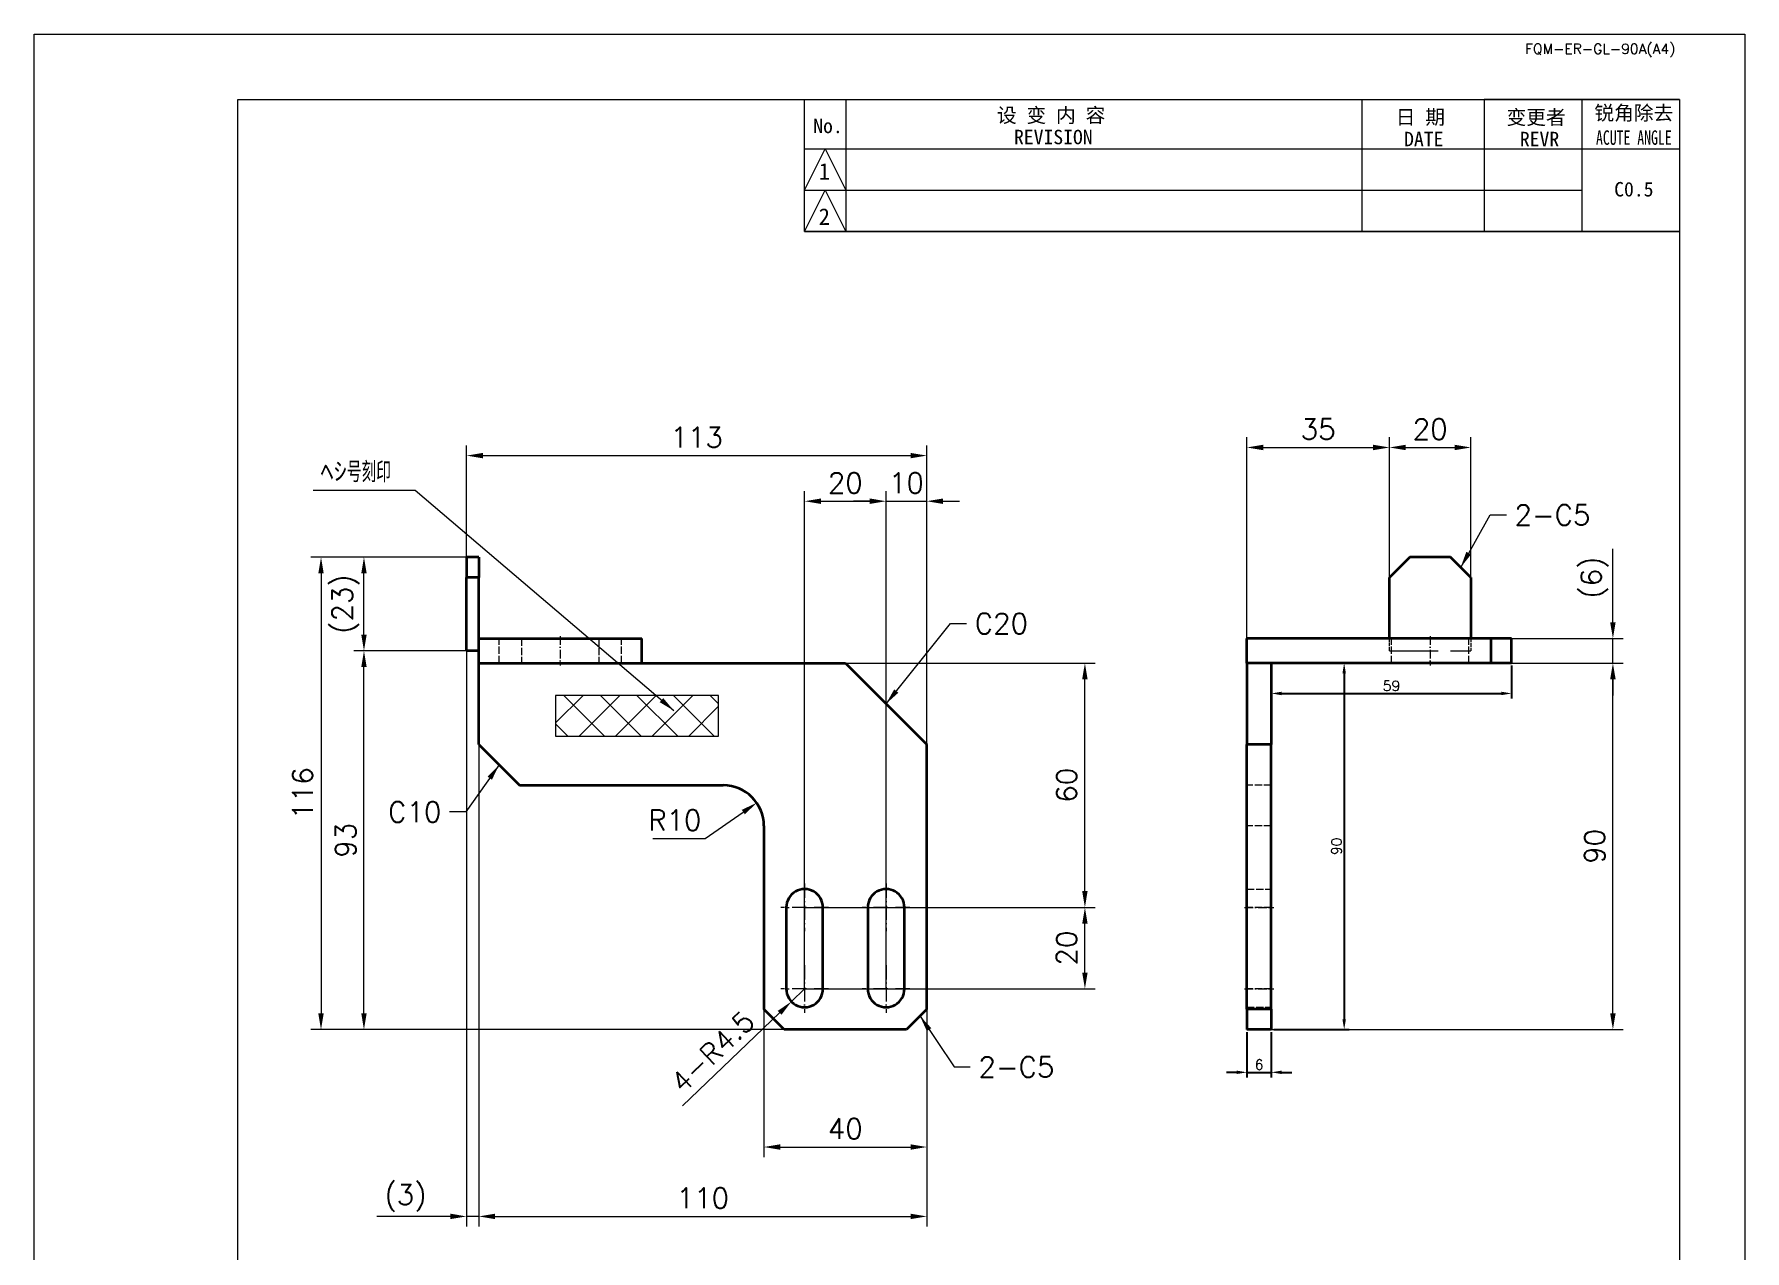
# Model space of a CAD drawing. Header units: millimetres. Extents: x -162325 to -83245, y 277409 to 326486.
# Drawn here: x -156979.5 to -156559.5, y 301595.1 to 301893.8 of the extents above; entities that cross this region are included whole.
import ezdxf
from ezdxf.enums import TextEntityAlignment as Align

# ---------------------------------------------------------------- set-up
doc = ezdxf.new("R2010")
doc.units = ezdxf.units.MM
for name, pattern in [('CENTER2', [28.575, 19.05, -3.175, 3.175, -3.175]), ('DASHDOT', [18.5, 12, -3, 0.5, -3]), ('DASHED', [15, 12, -3]), ('DASHED2', [9.525, 6.35, -3.175])]:
    doc.linetypes.add(name, pattern=pattern)
for name, color, linetype, lineweight in [('\\M+1907D\\M+19867', 130, 'Continuous', 13), ('A4', 3, 'Continuous', 20), ('中心线', 2, 'CENTER2', 13), ('图框', 7, 'Continuous', 20), ('尺寸线', 3, 'Continuous', 13), ('虚线', 2, 'DASHED2', 25)]:
    doc.layers.add(name, color=color, linetype=linetype, lineweight=lineweight)
doc.styles.add('CH-1', font='')
doc.styles.add('MX_NOTE_STANDARD', font='txt.shx', dxfattribs={"bigfont": 'extfont.shx'})
doc.styles.get("Standard").update_dxf_attribs({"font": 'txt', "bigfont": 'gbcbig.shx'})
doc.styles.get('CH-1').set_extended_font_data('SimSun')
doc.dimstyles.new('ISO-25', dxfattribs={"dimtxt": 2.5, "dimasz": 2.5, "dimexe": 1.25, "dimexo": 0.625, "dimtad": 1, "dimtxsty": 'Standard', "dimcen": 2.5, "dimadec": 0, "dimazin": 0, "dimtfac": 1, "dimtmove": 0, "dimatfit": 3, "dimfxl": 0, "dimarcsym": 0})
doc.dimstyles.new('副本02', dxfattribs={"dimscale": 2, "dimtxt": 2.5, "dimasz": 2, "dimexe": 1.25, "dimexo": 0, "dimgap": 1, "dimtad": 1, "dimdsep": 46, "dimtxsty": 'Standard', "dimcen": 0.5, "dimclrd": 3, "dimclre": 3, "dimclrt": 1, "dimadec": 1, "dimazin": 2, "dimtfac": 1, "dimtmove": 0, "dimatfit": 3, "dimfxl": 0, "dimtolj": 1, "dimlwd": -1, "dimlwe": -1, "dimarcsym": 0})
doc.dimstyles.new('副本02$4', dxfattribs={"dimscale": 2, "dimtxt": 2.5, "dimasz": 2, "dimexe": 1.25, "dimexo": 0, "dimgap": 1, "dimtad": 1, "dimtih": 1, "dimtoh": 1, "dimdsep": 46, "dimtxsty": 'Standard', "dimcen": 0.5, "dimclrd": 3, "dimclre": 3, "dimclrt": 1, "dimadec": 1, "dimazin": 2, "dimtfac": 1, "dimtmove": 0, "dimatfit": 3, "dimfxl": 0, "dimtolj": 1, "dimlwd": -1, "dimlwe": -1, "dimarcsym": 0})

# ---------------------------------------------------------------- blocks, each defined once
blk = doc.blocks.new('1比1 竖框')
at = {"layer": '图框'}
for p, q in [((0, 0), (0, 297)), ((0, 297), (210, 297)), ((178, 297), (202, 297)), ((210, 297), (210, 0)), ((25, 289), (202, 289)), ((25, 10), (25, 289)), ((25, 272.79), (25, 289)), ((94.55, 272.79), (94.55, 289)), ((99.62, 289), (99.62, 272.79)), ((163, 289), (163, 272.79)), ((163, 289), (163, 272.79)), ((163, 289), (163, 272.79)), ((163, 289), (163, 272.79)), ((163, 289), (163, 272.79)), ((178, 289), (178, 272.79)), ((178, 289), (178, 272.79)), ((178, 289), (178, 272.79)), ((178, 289), (178, 272.79)), ((178, 289), (178, 272.79)), ((178, 289), (202, 289)), ((178, 289), (202, 289)), ((178, 289), (202, 289)), ((178, 289), (202, 289)), ((202, 289), (178, 289)), ((190, 289), (190, 272.79)), ((190, 289), (190, 272.79)), ((190, 289), (190, 272.79)), ((190, 289), (190, 272.79)), ((190, 289), (190, 272.79)), ((202, 289), (202, 10)), ((94.55, 277.86), (97.09, 282.93)), ((94.55, 282.93), (190, 282.93)), ((94.55, 282.93), (190, 282.93)), ((94.55, 282.93), (190, 282.93)), ((94.55, 282.93), (190, 282.93)), ((97.09, 282.93), (99.62, 277.86)), ((190, 282.93), (202, 282.93)), ((190, 282.93), (202, 282.93)), ((190, 282.93), (202, 282.93)), ((190, 282.93), (202, 282.93)), ((94.55, 272.79), (97.09, 277.86)), ((94.55, 277.86), (190, 277.86)), ((94.55, 277.86), (190, 277.86)), ((94.55, 277.86), (190, 277.86)), ((94.55, 277.86), (190, 277.86)), ((97.09, 277.86), (99.62, 272.79)), ((94.55, 272.79), (202, 272.79)), ((202, 272.79), (94.55, 272.79)), ((94.55, 272.79), (202, 272.79)), ((94.55, 272.79), (202, 272.79))]:
    blk.add_line(p, q, dxfattribs=at)
at = {"layer": '图框', "style": 'CH-1'}
for s, height, p in [('设 变 内 容', 1.775, (124.84, 287.09)), ('日 期', 1.775, (170.17, 286.84)), ('变更者', 1.775, (184.38, 286.84)), ('锐角除去', 1.775, (196.38, 287.37)), ('No.', 1.775, (97.45, 285.73)), ('REVISION', 1.775, (125.11, 284.38)), ('DATE', 1.775, (170.59, 284.13)), ('REVR', 1.775, (184.8, 284.13)), ('1', 2.03, (97, 280.16)), ('C0.5', 1.775, (196.38, 277.97)), ('2', 2.03, (97, 274.61))]:
    blk.add_text(s, height=height, dxfattribs=at).set_placement(p, align=Align.MIDDLE)
at = {"layer": '图框', "style": 'CH-1', "width": 0.7}
blk.add_text('ACUTE ANGLE', height=1.7746, dxfattribs=at).set_placement((196.38, 284.31), align=Align.MIDDLE)
at = {"layer": '图框', "insert": (192.25, 295), "char_height": 1.25, "width": 39, "attachment_point": 5}
blk.add_mtext('{\\Ftxt,@extfont2|c134;FQM-ER-GL-90A(A4)}', dxfattribs=at)
blk = doc.blocks.new('*D342')
at = {"layer": 'Defpoints', "color": 0, "transparency": 16777216}
for p in [(-156873.34, 301765.41), (-156909.08, 301649.41), (-156792.56, 301649.41)]:
    blk.add_point(p, dxfattribs=at)
at = {"layer": '尺寸线', "color": 3, "transparency": 16777216}
for p, q in [((-156873.34, 301765.41), (-156911.58, 301765.41)), ((-156909.08, 301761.41), (-156909.08, 301653.41)), ((-156792.56, 301649.41), (-156911.58, 301649.41))]:
    blk.add_line(p, q, dxfattribs=at)
for points in [[(-156909.75, 301761.41), (-156908.42, 301761.41), (-156909.08, 301765.41)], [(-156909.75, 301653.41), (-156908.42, 301653.41), (-156909.08, 301649.41)]]:
    blk.add_solid(points, dxfattribs=at)
at = {"layer": '尺寸线', "color": 1, "transparency": 16777216, "insert": (-156913.58, 301707.41), "char_height": 5, "attachment_point": 5, "rotation": 90}
blk.add_mtext('\\A1;116', dxfattribs=at)
blk = doc.blocks.new('*D343')
at = {"layer": 'Defpoints', "color": 0, "transparency": 16777216}
for p in [(-156760.34, 301790.34), (-156873.34, 301765.41), (-156760.34, 301719.41)]:
    blk.add_point(p, dxfattribs=at)
at = {"layer": '尺寸线', "color": 3, "transparency": 16777216}
for p, q in [((-156873.34, 301765.41), (-156873.34, 301792.84)), ((-156760.34, 301719.41), (-156760.34, 301792.84)), ((-156869.34, 301790.34), (-156764.34, 301790.34))]:
    blk.add_line(p, q, dxfattribs=at)
for points in [[(-156869.34, 301791), (-156869.34, 301789.67), (-156873.34, 301790.34)], [(-156764.34, 301791), (-156764.34, 301789.67), (-156760.34, 301790.34)]]:
    blk.add_solid(points, dxfattribs=at)
at = {"layer": '尺寸线', "color": 1, "transparency": 16777216, "insert": (-156816.84, 301794.84), "char_height": 5, "attachment_point": 5}
blk.add_mtext('\\A1;113', dxfattribs=at)
blk = doc.blocks.new('*D344')
at = {"layer": 'Defpoints', "color": 0, "transparency": 16777216}
for p in [(-156870.34, 301732.74), (-156760.34, 301709.23), (-156760.34, 301603.55)]:
    blk.add_point(p, dxfattribs=at)
at = {"layer": '尺寸线', "color": 3, "transparency": 16777216}
for p, q in [((-156870.34, 301732.74), (-156870.34, 301601.05)), ((-156760.34, 301709.23), (-156760.34, 301601.05)), ((-156866.34, 301603.55), (-156764.34, 301603.55))]:
    blk.add_line(p, q, dxfattribs=at)
for points in [[(-156866.34, 301604.22), (-156866.34, 301602.88), (-156870.34, 301603.55)], [(-156764.34, 301604.22), (-156764.34, 301602.88), (-156760.34, 301603.55)]]:
    blk.add_solid(points, dxfattribs=at)
at = {"layer": '尺寸线', "color": 1, "transparency": 16777216, "insert": (-156815.34, 301608.05), "char_height": 5, "attachment_point": 5}
blk.add_mtext('\\A1;110', dxfattribs=at)
blk = doc.blocks.new('*D345')
at = {"layer": 'Defpoints', "color": 0, "transparency": 16777216}
for p in [(-156760.34, 301695.68), (-156800.34, 301693.36), (-156760.34, 301620.58)]:
    blk.add_point(p, dxfattribs=at)
at = {"layer": '尺寸线', "color": 3, "transparency": 16777216}
for p, q in [((-156760.34, 301695.68), (-156760.34, 301618.08)), ((-156800.34, 301693.36), (-156800.34, 301618.08)), ((-156796.34, 301620.58), (-156764.34, 301620.58))]:
    blk.add_line(p, q, dxfattribs=at)
for points in [[(-156796.34, 301621.25), (-156796.34, 301619.92), (-156800.34, 301620.58)], [(-156764.34, 301621.25), (-156764.34, 301619.92), (-156760.34, 301620.58)]]:
    blk.add_solid(points, dxfattribs=at)
at = {"layer": '尺寸线', "color": 1, "transparency": 16777216, "insert": (-156780.34, 301625.08), "char_height": 5, "attachment_point": 5}
blk.add_mtext('\\A1;40', dxfattribs=at)
blk = doc.blocks.new('*D346')
at = {"layer": 'Defpoints', "color": 0, "transparency": 16777216}
for p in [(-156823.34, 301739.41), (-156721.52, 301739.41), (-156790.34, 301679.41)]:
    blk.add_point(p, dxfattribs=at)
at = {"layer": '尺寸线', "color": 3, "transparency": 16777216}
for p, q in [((-156823.34, 301739.41), (-156719.02, 301739.41)), ((-156721.52, 301683.41), (-156721.52, 301735.41)), ((-156790.34, 301679.41), (-156719.02, 301679.41))]:
    blk.add_line(p, q, dxfattribs=at)
for points in [[(-156722.19, 301735.41), (-156720.86, 301735.41), (-156721.52, 301739.41)], [(-156722.19, 301683.41), (-156720.86, 301683.41), (-156721.52, 301679.41)]]:
    blk.add_solid(points, dxfattribs=at)
at = {"layer": '尺寸线', "color": 1, "transparency": 16777216, "insert": (-156726.02, 301709.41), "char_height": 5, "attachment_point": 5, "rotation": 90}
blk.add_mtext('\\A1;60', dxfattribs=at)
blk = doc.blocks.new('*D347')
at = {"layer": 'Defpoints', "color": 0, "transparency": 16777216}
for p in [(-156790.34, 301679.41), (-156721.52, 301679.41), (-156790.34, 301659.41)]:
    blk.add_point(p, dxfattribs=at)
at = {"layer": '尺寸线', "color": 3, "transparency": 16777216}
for p, q in [((-156790.34, 301679.41), (-156719.02, 301679.41)), ((-156721.52, 301663.41), (-156721.52, 301675.41)), ((-156790.34, 301659.41), (-156719.02, 301659.41))]:
    blk.add_line(p, q, dxfattribs=at)
for points in [[(-156722.19, 301675.41), (-156720.86, 301675.41), (-156721.52, 301679.41)], [(-156722.19, 301663.41), (-156720.86, 301663.41), (-156721.52, 301659.41)]]:
    blk.add_solid(points, dxfattribs=at)
at = {"layer": '尺寸线', "color": 1, "transparency": 16777216, "insert": (-156726.02, 301669.41), "char_height": 5, "attachment_point": 5, "rotation": 90}
blk.add_mtext('\\A1;20', dxfattribs=at)
blk = doc.blocks.new('*D348')
at = {"layer": 'Defpoints', "color": 0, "transparency": 16777216}
for p in [(-156770.34, 301779.14), (-156790.34, 301659.41), (-156770.34, 301659.41)]:
    blk.add_point(p, dxfattribs=at)
at = {"layer": '尺寸线', "color": 3, "transparency": 16777216}
for p, q in [((-156790.34, 301659.41), (-156790.34, 301781.64)), ((-156786.34, 301779.14), (-156774.34, 301779.14)), ((-156770.34, 301659.41), (-156770.34, 301781.64))]:
    blk.add_line(p, q, dxfattribs=at)
for points in [[(-156786.34, 301779.81), (-156786.34, 301778.47), (-156790.34, 301779.14)], [(-156774.34, 301779.81), (-156774.34, 301778.47), (-156770.34, 301779.14)]]:
    blk.add_solid(points, dxfattribs=at)
at = {"layer": '尺寸线', "color": 1, "transparency": 16777216, "insert": (-156780.34, 301783.64), "char_height": 5, "attachment_point": 5}
blk.add_mtext('\\A1;20', dxfattribs=at)
blk = doc.blocks.new('*D349')
at = {"layer": 'Defpoints', "color": 0, "transparency": 16777216}
for p in [(-156802.11, 301705.09), (-156810.34, 301699.41)]:
    blk.add_point(p, dxfattribs=at)
at = {"layer": '尺寸线', "color": 3, "transparency": 16777216}
for p, q in [((-156814.8, 301696.33), (-156805.4, 301702.82)), ((-156827.63, 301696.33), (-156814.8, 301696.33))]:
    blk.add_line(p, q, dxfattribs=at)
blk.add_solid([(-156805.78, 301703.36), (-156805.02, 301702.27), (-156802.11, 301705.09)], dxfattribs=at)
at = {"layer": '尺寸线', "color": 1, "transparency": 16777216, "insert": (-156822.21, 301700.83), "char_height": 5, "attachment_point": 5}
blk.add_mtext('\\A1;R10', dxfattribs=at)
blk = doc.blocks.new('*D350')
at = {"layer": 'Defpoints', "color": 0, "transparency": 16777216}
for p in [(-156873.34, 301742.41), (-156870.34, 301742.41), (-156873.34, 301603.55)]:
    blk.add_point(p, dxfattribs=at)
at = {"layer": '尺寸线', "color": 3, "transparency": 16777216}
for p, q in [((-156873.34, 301742.41), (-156873.34, 301601.05)), ((-156870.34, 301742.41), (-156870.34, 301601.05)), ((-156877.34, 301603.55), (-156895.34, 301603.55)), ((-156870.34, 301603.55), (-156873.34, 301603.55)), ((-156866.34, 301603.55), (-156862.34, 301603.55))]:
    blk.add_line(p, q, dxfattribs=at)
for points in [[(-156877.34, 301604.22), (-156877.34, 301602.88), (-156873.34, 301603.55)], [(-156866.34, 301604.22), (-156866.34, 301602.88), (-156870.34, 301603.55)]]:
    blk.add_solid(points, dxfattribs=at)
at = {"layer": '尺寸线', "color": 1, "transparency": 16777216, "insert": (-156888.34, 301608.05), "char_height": 5, "attachment_point": 5, "style": 'MX_NOTE_STANDARD'}
blk.add_mtext('\\A1;\\A1;(3)', dxfattribs=at)
blk = doc.blocks.new('*D351')
at = {"layer": 'Defpoints', "color": 0, "transparency": 16777216}
for p in [(-156760.34, 301779.14), (-156760.34, 301697.74), (-156770.34, 301679.41)]:
    blk.add_point(p, dxfattribs=at)
at = {"layer": '尺寸线', "color": 3, "transparency": 16777216}
for p, q in [((-156774.34, 301779.14), (-156778.34, 301779.14)), ((-156770.34, 301679.41), (-156770.34, 301781.64)), ((-156770.34, 301779.14), (-156760.34, 301779.14)), ((-156760.34, 301697.74), (-156760.34, 301781.64)), ((-156756.34, 301779.14), (-156752.34, 301779.14))]:
    blk.add_line(p, q, dxfattribs=at)
for points in [[(-156774.34, 301779.81), (-156774.34, 301778.47), (-156770.34, 301779.14)], [(-156756.34, 301779.81), (-156756.34, 301778.47), (-156760.34, 301779.14)]]:
    blk.add_solid(points, dxfattribs=at)
at = {"layer": '尺寸线', "color": 1, "transparency": 16777216, "insert": (-156765.34, 301783.64), "char_height": 5, "attachment_point": 5}
blk.add_mtext('\\A1;10', dxfattribs=at)
blk = doc.blocks.new('*D352')
at = {"layer": 'Defpoints', "color": 0, "transparency": 16777216}
for p in [(-156898.54, 301742.41), (-156871.84, 301742.41), (-156792.56, 301649.41)]:
    blk.add_point(p, dxfattribs=at)
at = {"layer": '尺寸线', "color": 3, "transparency": 16777216}
for p, q in [((-156871.84, 301742.41), (-156901.04, 301742.41)), ((-156898.54, 301653.41), (-156898.54, 301738.41)), ((-156792.56, 301649.41), (-156901.04, 301649.41))]:
    blk.add_line(p, q, dxfattribs=at)
for points in [[(-156899.2, 301738.41), (-156897.87, 301738.41), (-156898.54, 301742.41)], [(-156899.2, 301653.41), (-156897.87, 301653.41), (-156898.54, 301649.41)]]:
    blk.add_solid(points, dxfattribs=at)
at = {"layer": '尺寸线', "color": 1, "transparency": 16777216, "insert": (-156903.04, 301695.91), "char_height": 5, "attachment_point": 5, "rotation": 90}
blk.add_mtext('\\A1;93', dxfattribs=at)
blk = doc.blocks.new('*D353')
at = {"layer": 'Defpoints', "color": 0, "transparency": 16777216}
for p in [(-156898.54, 301765.41), (-156871.84, 301765.41), (-156871.84, 301742.41)]:
    blk.add_point(p, dxfattribs=at)
at = {"layer": '尺寸线', "color": 3, "transparency": 16777216}
for p, q in [((-156871.84, 301765.41), (-156901.04, 301765.41)), ((-156898.54, 301746.41), (-156898.54, 301761.41)), ((-156871.84, 301742.41), (-156901.04, 301742.41))]:
    blk.add_line(p, q, dxfattribs=at)
for points in [[(-156899.2, 301761.41), (-156897.87, 301761.41), (-156898.54, 301765.41)], [(-156899.2, 301746.41), (-156897.87, 301746.41), (-156898.54, 301742.41)]]:
    blk.add_solid(points, dxfattribs=at)
at = {"layer": '尺寸线', "color": 1, "transparency": 16777216, "insert": (-156903.04, 301753.91), "char_height": 5, "attachment_point": 5, "rotation": 90, "style": 'MX_NOTE_STANDARD'}
blk.add_mtext('\\A1;\\A1;(23)', dxfattribs=at)
blk = doc.blocks.new('*D354')
at = {"layer": 'Defpoints', "color": 0, "transparency": 16777216}
for p in [(-156619.25, 301739.41), (-156591.88, 301739.41), (-156675.75, 301649.41)]:
    blk.add_point(p, dxfattribs=at)
at = {"layer": '尺寸线', "color": 3, "transparency": 16777216}
for p, q in [((-156619.25, 301739.41), (-156589.38, 301739.41)), ((-156591.88, 301653.41), (-156591.88, 301735.41)), ((-156675.75, 301649.41), (-156589.38, 301649.41))]:
    blk.add_line(p, q, dxfattribs=at)
for points in [[(-156592.55, 301735.41), (-156591.21, 301735.41), (-156591.88, 301739.41)], [(-156592.55, 301653.41), (-156591.21, 301653.41), (-156591.88, 301649.41)]]:
    blk.add_solid(points, dxfattribs=at)
at = {"layer": '尺寸线', "color": 1, "transparency": 16777216, "insert": (-156596.38, 301694.41), "char_height": 5, "attachment_point": 5, "rotation": 90}
blk.add_mtext('\\A1;90', dxfattribs=at)
blk = doc.blocks.new('*D355')
at = {"layer": 'Defpoints', "color": 0, "transparency": 16777216}
for p in [(-156616.75, 301745.41), (-156591.88, 301745.41), (-156616.75, 301739.41)]:
    blk.add_point(p, dxfattribs=at)
at = {"layer": '尺寸线', "color": 3, "transparency": 16777216}
for p, q in [((-156591.88, 301749.41), (-156591.88, 301767.41)), ((-156616.75, 301745.41), (-156589.38, 301745.41)), ((-156591.88, 301739.41), (-156591.88, 301745.41)), ((-156616.75, 301739.41), (-156589.38, 301739.41)), ((-156591.88, 301735.41), (-156591.88, 301731.41))]:
    blk.add_line(p, q, dxfattribs=at)
for points in [[(-156592.55, 301749.41), (-156591.21, 301749.41), (-156591.88, 301745.41)], [(-156592.55, 301735.41), (-156591.21, 301735.41), (-156591.88, 301739.41)]]:
    blk.add_solid(points, dxfattribs=at)
at = {"layer": '尺寸线', "color": 1, "transparency": 16777216, "insert": (-156596.38, 301760.41), "char_height": 5, "attachment_point": 5, "rotation": 90, "style": 'MX_NOTE_STANDARD'}
blk.add_mtext('\\A1;\\A1;(6)', dxfattribs=at)
blk = doc.blocks.new('*D356')
at = {"layer": 'Defpoints', "color": 0, "transparency": 16777216}
for p in [(-156646.75, 301792.33), (-156646.75, 301760.41), (-156681.75, 301745.41)]:
    blk.add_point(p, dxfattribs=at)
at = {"layer": '尺寸线', "color": 3, "transparency": 16777216}
for p, q in [((-156681.75, 301745.41), (-156681.75, 301794.83)), ((-156677.75, 301792.33), (-156650.75, 301792.33)), ((-156646.75, 301760.41), (-156646.75, 301794.83))]:
    blk.add_line(p, q, dxfattribs=at)
for points in [[(-156677.75, 301793), (-156677.75, 301791.67), (-156681.75, 301792.33)], [(-156650.75, 301793), (-156650.75, 301791.67), (-156646.75, 301792.33)]]:
    blk.add_solid(points, dxfattribs=at)
at = {"layer": '尺寸线', "color": 1, "transparency": 16777216, "insert": (-156664.25, 301796.83), "char_height": 5, "attachment_point": 5}
blk.add_mtext('\\A1;35', dxfattribs=at)
blk = doc.blocks.new('*D357')
at = {"layer": 'Defpoints', "color": 0, "transparency": 16777216}
for p in [(-156626.75, 301792.33), (-156646.75, 301760.41), (-156626.75, 301760.41)]:
    blk.add_point(p, dxfattribs=at)
at = {"layer": '尺寸线', "color": 3, "transparency": 16777216}
for p, q in [((-156646.75, 301760.41), (-156646.75, 301794.83)), ((-156642.75, 301792.33), (-156630.75, 301792.33)), ((-156626.75, 301760.41), (-156626.75, 301794.83))]:
    blk.add_line(p, q, dxfattribs=at)
for points in [[(-156642.75, 301793), (-156642.75, 301791.67), (-156646.75, 301792.33)], [(-156630.75, 301793), (-156630.75, 301791.67), (-156626.75, 301792.33)]]:
    blk.add_solid(points, dxfattribs=at)
at = {"layer": '尺寸线', "color": 1, "transparency": 16777216, "insert": (-156636.75, 301796.83), "char_height": 5, "attachment_point": 5}
blk.add_mtext('\\A1;20', dxfattribs=at)
blk = doc.blocks.new('图号刻印')
at = {"layer": '尺寸线'}
h = blk.add_hatch(dxfattribs=at)
h.set_pattern_fill('ANSI37', color=4)
h.set_pattern_definition([(45, (-10658.534, -906.269), (-2.245064, 2.245064), []), (135, (-10658.534, -906.269), (-2.245064, -2.245064), [])])
h.paths.add_polyline_path([(20, -5), (20, 0), (0, 0), (0, -5)])
at = {"layer": '\\M+1907D\\M+19867'}
for p, q in [((0, 0), (0, -5)), ((20, 0), (0, 0)), ((20, -5), (20, 0)), ((0, -5), (20, -5))]:
    blk.add_line(p, q, dxfattribs=at)
blk = doc.blocks.new('*D364')
at = {"layer": 'Defpoints', "color": 0, "transparency": 16777216}
for p in [(-156790.34, 301659.41), (-156793.59, 301656.3)]:
    blk.add_point(p, dxfattribs=at)
at = {"layer": '尺寸线', "color": 3, "transparency": 16777216}
for p, q in [((-156790.34, 301659.41), (-156793.59, 301656.3)), ((-156820.33, 301630.73), (-156796.48, 301653.53))]:
    blk.add_line(p, q, dxfattribs=at)
blk.add_solid([(-156796.94, 301654.01), (-156796.02, 301653.05), (-156793.59, 301656.3)], dxfattribs=at)
at = {"layer": '尺寸线', "color": 1, "transparency": 16777216, "insert": (-156812.96, 301644), "char_height": 5, "attachment_point": 5, "rotation": 43.7153, "style": 'MX_NOTE_STANDARD'}
blk.add_mtext('\\A1;\\A1;4-R4.5', dxfattribs=at)
blk = doc.blocks.new('*D618')
at = {"color": 0, "lineweight": -2, "transparency": 16777216}
for p, q in [((-156681.75, 301648.78), (-156681.75, 301637.67)), ((-156675.75, 301648.78), (-156675.75, 301637.67)), ((-156684.25, 301638.92), (-156686.75, 301638.92)), ((-156681.75, 301638.92), (-156675.75, 301638.92)), ((-156673.25, 301638.92), (-156670.75, 301638.92))]:
    blk.add_line(p, q, dxfattribs=at)
at = {"color": 0, "transparency": 16777216}
for points in [[(-156684.25, 301639.34), (-156684.25, 301638.51), (-156681.75, 301638.92)], [(-156673.25, 301639.34), (-156673.25, 301638.51), (-156675.75, 301638.92)]]:
    blk.add_solid(points, dxfattribs=at)
at = {"layer": 'Defpoints', "color": 0, "transparency": 16777216}
for p in [(-156681.75, 301649.41), (-156675.75, 301649.41), (-156675.75, 301638.92)]:
    blk.add_point(p, dxfattribs=at)
at = {"color": 0, "transparency": 16777216, "insert": (-156678.75, 301640.8), "char_height": 2.5, "attachment_point": 5}
blk.add_mtext('6', dxfattribs=at)
blk = doc.blocks.new('*D619')
at = {"color": 0, "lineweight": -2, "transparency": 16777216}
for p, q in [((-156675.75, 301738.78), (-156675.75, 301730.69)), ((-156616.75, 301738.78), (-156616.75, 301730.69)), ((-156673.25, 301731.94), (-156619.25, 301731.94))]:
    blk.add_line(p, q, dxfattribs=at)
at = {"color": 0, "transparency": 16777216}
for points in [[(-156673.25, 301732.36), (-156673.25, 301731.52), (-156675.75, 301731.94)], [(-156619.25, 301732.36), (-156619.25, 301731.52), (-156616.75, 301731.94)]]:
    blk.add_solid(points, dxfattribs=at)
at = {"layer": 'Defpoints', "color": 0, "transparency": 16777216}
for p in [(-156675.75, 301739.41), (-156616.75, 301739.41), (-156616.75, 301731.94)]:
    blk.add_point(p, dxfattribs=at)
at = {"color": 0, "transparency": 16777216, "insert": (-156646.25, 301733.82), "char_height": 2.5, "attachment_point": 5}
blk.add_mtext('59', dxfattribs=at)
blk = doc.blocks.new('*D620')
at = {"color": 0, "lineweight": -2, "transparency": 16777216}
for p, q in [((-156675.13, 301739.41), (-156656.61, 301739.41)), ((-156657.86, 301736.91), (-156657.86, 301651.91)), ((-156675.13, 301649.41), (-156656.61, 301649.41))]:
    blk.add_line(p, q, dxfattribs=at)
at = {"color": 0, "transparency": 16777216}
for points in [[(-156658.28, 301736.91), (-156657.45, 301736.91), (-156657.86, 301739.41)], [(-156658.28, 301651.91), (-156657.45, 301651.91), (-156657.86, 301649.41)]]:
    blk.add_solid(points, dxfattribs=at)
at = {"layer": 'Defpoints', "color": 0, "transparency": 16777216}
for p in [(-156675.75, 301739.41), (-156675.75, 301649.41), (-156657.86, 301649.41)]:
    blk.add_point(p, dxfattribs=at)
at = {"color": 0, "transparency": 16777216, "insert": (-156659.74, 301694.41), "char_height": 2.5, "attachment_point": 5, "rotation": 90}
blk.add_mtext('90', dxfattribs=at)

msp = doc.modelspace()

# ---------------------------------------------------------------- linework, layer by layer
at = {"color": 7, "lineweight": 35}
for p, q in [((-156873.338, 301765.406), (-156873.338, 301760.406)), ((-156870.338, 301765.406), (-156873.338, 301765.406)), ((-156870.338, 301765.406), (-156870.338, 301760.406)), ((-156641.751, 301765.406), (-156646.751, 301760.406)), ((-156631.751, 301765.406), (-156641.751, 301765.406)), ((-156626.751, 301760.406), (-156631.751, 301765.406)), ((-156873.338, 301742.406), (-156873.338, 301760.406)), ((-156870.338, 301760.406), (-156873.338, 301760.406)), ((-156870.338, 301745.406), (-156870.338, 301760.406)), ((-156646.751, 301745.406), (-156646.751, 301760.406)), ((-156626.751, 301760.406), (-156626.751, 301745.406)), ((-156870.338, 301739.406), (-156870.338, 301745.406)), ((-156870.338, 301745.406), (-156830.338, 301745.406)), ((-156830.338, 301739.406), (-156830.338, 301745.406)), ((-156681.751, 301739.406), (-156681.751, 301745.406)), ((-156621.751, 301745.406), (-156681.751, 301745.406)), ((-156621.751, 301739.406), (-156621.751, 301745.406)), ((-156616.751, 301745.406), (-156621.751, 301745.406)), ((-156616.751, 301739.406), (-156616.751, 301745.406)), ((-156870.338, 301742.406), (-156873.338, 301742.406)), ((-156870.338, 301739.406), (-156780.338, 301739.406)), ((-156870.338, 301719.406), (-156870.338, 301739.406)), ((-156870.338, 301739.406), (-156830.338, 301739.406)), ((-156780.338, 301739.406), (-156760.338, 301719.406)), ((-156675.751, 301739.406), (-156681.751, 301739.406)), ((-156681.751, 301739.406), (-156681.751, 301719.406)), ((-156621.751, 301739.406), (-156681.751, 301739.406)), ((-156675.751, 301739.406), (-156675.751, 301719.406)), ((-156616.751, 301739.406), (-156621.751, 301739.406)), ((-156870.338, 301719.406), (-156860.338, 301709.406)), ((-156760.338, 301654.406), (-156760.338, 301719.406)), ((-156675.751, 301719.406), (-156681.751, 301719.406)), ((-156681.751, 301654.406), (-156681.751, 301719.406)), ((-156675.751, 301654.406), (-156675.751, 301719.406)), ((-156860.338, 301709.406), (-156810.338, 301709.406)), ((-156800.338, 301699.406), (-156800.338, 301654.406)), ((-156794.838, 301679.406), (-156794.838, 301659.406)), ((-156785.838, 301659.406), (-156785.838, 301679.406)), ((-156774.838, 301679.406), (-156774.838, 301659.406)), ((-156765.838, 301659.406), (-156765.838, 301679.406)), ((-156795.338, 301649.406), (-156800.338, 301654.406)), ((-156760.338, 301654.406), (-156765.338, 301649.406)), ((-156675.751, 301654.406), (-156681.751, 301654.406)), ((-156681.751, 301654.406), (-156681.751, 301649.406)), ((-156675.751, 301654.406), (-156675.751, 301649.406)), ((-156765.338, 301649.406), (-156795.338, 301649.406)), ((-156675.751, 301649.406), (-156681.751, 301649.406))]:
    msp.add_line(p, q, dxfattribs=at)
for centre, radius, start, end in [((-156810.338, 301699.406), 10, 0, 90), ((-156790.338, 301679.406), 4.5, 0, 180.00001), ((-156770.338, 301679.406), 4.5, 0, 180.00001), ((-156790.338, 301659.406), 4.5, 179.99999, 0), ((-156770.338, 301659.406), 4.5, 179.99999, 0)]:
    msp.add_arc(centre, radius, start, end, dxfattribs=at)
at = {"layer": 'A4'}
msp.add_lwpolyline([(-156979.5, 301893.795), (-156559.5, 301893.795), (-156559.5, 301299.795), (-156979.5, 301299.795)], close=True, dxfattribs=at)
at = {"layer": '中心线', "linetype": 'DASHDOT', "lineweight": 13, "ltscale": 0.180014}
for p, q in [((-156850.338, 301746.006), (-156850.338, 301738.806)), ((-156636.751, 301746.006), (-156636.751, 301738.806))]:
    msp.add_line(p, q, dxfattribs=at)
at = {"layer": '中心线', "linetype": 'DASHDOT', "lineweight": 13, "ltscale": 0.292499}
for p, q in [((-156790.338, 301685.256), (-156790.338, 301673.556)), ((-156770.338, 301685.256), (-156770.338, 301673.556)), ((-156784.488, 301679.406), (-156796.188, 301679.406)), ((-156764.488, 301679.406), (-156776.188, 301679.406)), ((-156790.338, 301665.256), (-156790.338, 301653.556)), ((-156770.338, 301665.256), (-156770.338, 301653.556)), ((-156784.488, 301659.406), (-156796.188, 301659.406)), ((-156764.488, 301659.406), (-156776.188, 301659.406))]:
    msp.add_line(p, q, dxfattribs=at)
at = {"layer": '中心线', "linetype": 'DASHDOT', "lineweight": 13, "ltscale": 0.179993}
for p, q in [((-156682.351, 301679.406), (-156675.152, 301679.406)), ((-156682.351, 301659.406), (-156675.152, 301659.406))]:
    msp.add_line(p, q, dxfattribs=at)
at = {"layer": '虚线', "linetype": 'DASHED', "lineweight": 13, "ltscale": 0.075}
for p, q in [((-156870.338, 301760.406), (-156873.338, 301760.406)), ((-156870.338, 301742.406), (-156870.338, 301745.406)), ((-156646.751, 301742.406), (-156646.751, 301745.406)), ((-156626.751, 301745.406), (-156626.751, 301742.406))]:
    msp.add_line(p, q, dxfattribs=at)
at = {"layer": '虚线', "linetype": 'DASHED', "lineweight": 13, "ltscale": 0.15}
for p, q in [((-156865.338, 301739.406), (-156865.338, 301745.406)), ((-156859.838, 301745.406), (-156859.838, 301739.406)), ((-156840.838, 301745.406), (-156840.838, 301739.406)), ((-156835.338, 301739.406), (-156835.338, 301745.406)), ((-156646.251, 301739.406), (-156646.251, 301745.406)), ((-156627.251, 301739.406), (-156627.251, 301745.406)), ((-156621.751, 301739.406), (-156621.751, 301745.406)), ((-156675.751, 301719.406), (-156681.751, 301719.406)), ((-156675.751, 301709.406), (-156681.751, 301709.406)), ((-156675.751, 301699.406), (-156681.751, 301699.406)), ((-156681.751, 301683.906), (-156675.751, 301683.906)), ((-156681.751, 301683.906), (-156675.751, 301683.906)), ((-156675.751, 301679.406), (-156681.751, 301679.406)), ((-156675.751, 301679.406), (-156681.751, 301679.406)), ((-156675.751, 301679.406), (-156681.751, 301679.406)), ((-156675.751, 301679.406), (-156681.751, 301679.406)), ((-156675.751, 301659.406), (-156681.751, 301659.406)), ((-156675.751, 301659.406), (-156681.751, 301659.406)), ((-156675.751, 301659.406), (-156681.751, 301659.406)), ((-156675.751, 301659.406), (-156681.751, 301659.406)), ((-156681.751, 301654.906), (-156675.751, 301654.906)), ((-156681.751, 301654.906), (-156675.751, 301654.906)), ((-156675.751, 301654.406), (-156681.751, 301654.406))]:
    msp.add_line(p, q, dxfattribs=at)
at = {"layer": '虚线', "linetype": 'DASHED', "lineweight": 13}
msp.add_line((-156646.751, 301742.406), (-156626.751, 301742.406), dxfattribs=at)

# ---------------------------------------------------------------- block references
at = {"layer": '图框', "xscale": 2, "yscale": 2, "zscale": 2}
msp.add_blockref('1比1 竖框', (-156979.5, 301299.795), dxfattribs=at)
at = {"layer": '尺寸线', "xscale": 2, "yscale": 2, "zscale": 2}
msp.add_blockref('图号刻印', (-156851.47, 301731.475), dxfattribs=at)

# ---------------------------------------------------------------- texts
at = {"layer": '尺寸线', "color": 1, "insert": (-156891.924, 301783.802), "char_height": 5, "attachment_point": 9}
msp.add_mtext('ﾍｼ号刻印', dxfattribs=at)
at = {"layer": '尺寸线', "color": 1, "char_height": 5, "style": 'MX_NOTE_STANDARD'}
for s, insert, attachment_point in [('2-C5', (-156616.033, 301778.274), 1), ('C20', (-156748.558, 301751.607), 1), ('C10', (-156879.533, 301700.346), 9), ('2-C5', (-156747.659, 301642.745), 1)]:
    msp.add_mtext(s, dxfattribs=dict(at, insert=insert, attachment_point=attachment_point))

# ---------------------------------------------------------------- dimensions: what is measured, and where the dimension line sits
for base, p1, p2, picture, middle in [((-156616.751, 301731.941), (-156675.751, 301739.406), (-156616.751, 301739.406), '*D619', (-156646.251, 301733.816)), ((-156675.751, 301638.922), (-156681.751, 301649.406), (-156675.751, 301649.406), '*D618', (-156678.751, 301640.797))]:
    dim = msp.add_linear_dim(base=base, p1=p1, p2=p2, dimstyle='ISO-25', override={"dimarcsym": 2})
    dim.commit()
    dim.dimension.update_dxf_attribs({"geometry": picture, "text_midpoint": middle})
dim = msp.add_linear_dim(base=(-156657.864, 301649.406), p1=(-156675.751, 301739.406), p2=(-156675.751, 301649.406), angle=90, dimstyle='ISO-25', override={"dimarcsym": 2})
dim.commit()
dim.dimension.update_dxf_attribs({"geometry": '*D620', "text_midpoint": (-156659.739, 301694.406)})
at = {"layer": '尺寸线'}
for base, p1, p2, picture, middle in [((-156646.751, 301792.333), (-156681.751, 301745.406), (-156646.751, 301760.406), '*D356', (-156664.251, 301796.833)), ((-156626.751, 301792.333), (-156646.751, 301760.406), (-156626.751, 301760.406), '*D357', (-156636.751, 301796.833)), ((-156760.338, 301790.335), (-156873.338, 301765.406), (-156760.338, 301719.406), '*D343', (-156816.838, 301794.835)), ((-156770.338, 301779.139), (-156790.338, 301659.406), (-156770.338, 301659.406), '*D348', (-156780.338, 301783.639)), ((-156760.338, 301779.139), (-156770.338, 301679.406), (-156760.338, 301697.74), '*D351', (-156765.338, 301783.639)), ((-156760.338, 301603.55), (-156870.338, 301732.74), (-156760.338, 301709.234), '*D344', (-156815.338, 301608.05)), ((-156760.338, 301620.583), (-156800.338, 301693.362), (-156760.338, 301695.685), '*D345', (-156780.338, 301625.083))]:
    dim = msp.add_linear_dim(base=base, p1=p1, p2=p2, dimstyle='副本02', dxfattribs=at)
    dim.commit()
    dim.dimension.update_dxf_attribs({"geometry": picture, "text_midpoint": middle})
for base, p1, p2, picture, middle in [((-156591.88, 301745.406), (-156616.751, 301739.406), (-156616.751, 301745.406), '*D355', (-156596.38, 301760.406)), ((-156898.538, 301765.406), (-156871.838, 301742.406), (-156871.838, 301765.406), '*D353', (-156903.038, 301753.906))]:
    dim = msp.add_linear_dim(base=base, p1=p1, p2=p2, angle=90, text='\\A1;(<>)', dimstyle='副本02', override={"dimtxsty": 'MX_NOTE_STANDARD'}, dxfattribs=at)
    dim.commit()
    dim.dimension.update_dxf_attribs({"geometry": picture, "text_midpoint": middle})
for base, p1, p2, picture, middle in [((-156909.084, 301649.406), (-156873.338, 301765.406), (-156792.561, 301649.406), '*D342', (-156913.584, 301707.406)), ((-156898.538, 301742.406), (-156792.561, 301649.406), (-156871.838, 301742.406), '*D352', (-156903.038, 301695.906)), ((-156721.524, 301739.406), (-156790.338, 301679.406), (-156823.337, 301739.406), '*D346', (-156726.024, 301709.406)), ((-156591.88, 301739.406), (-156675.751, 301649.406), (-156619.251, 301739.406), '*D354', (-156596.38, 301694.406)), ((-156721.524, 301679.406), (-156790.338, 301659.406), (-156790.338, 301679.406), '*D347', (-156726.024, 301669.406))]:
    dim = msp.add_linear_dim(base=base, p1=p1, p2=p2, angle=90, dimstyle='副本02', dxfattribs=at)
    dim.commit()
    dim.dimension.update_dxf_attribs({"geometry": picture, "text_midpoint": middle})
dim = msp.add_linear_dim(base=(-156873.338, 301603.55), p1=(-156870.338, 301742.406), p2=(-156873.338, 301742.406), text='\\A1;(<>)', dimstyle='副本02', override={"dimtxsty": 'MX_NOTE_STANDARD'}, dxfattribs=at)
dim.commit()
dim.dimension.update_dxf_attribs({"geometry": '*D350', "text_midpoint": (-156888.338, 301608.05)})
dim = msp.add_radius_dim(center=(-156810.338, 301699.406), mpoint=(-156802.109, 301705.088), dimstyle='副本02$4', dxfattribs=at)
dim.commit()
dim.dimension.update_dxf_attribs({"geometry": '*D349', "text_midpoint": (-156822.212, 301696.329), "dimtype": 164})
dim = msp.add_radius_dim(center=(-156790.338, 301659.406), mpoint=(-156793.591, 301656.297), text='\\A1;4-<>', dimstyle='副本02', override={"dimtxsty": 'MX_NOTE_STANDARD'}, dxfattribs=at)
dim.commit()
dim.dimension.update_dxf_attribs({"geometry": '*D364', "text_midpoint": (-156812.963, 301644)})

# ---------------------------------------------------------------- leaders
at = {"layer": '尺寸线', "annotation_type": 0, "has_hookline": 1}
for points, override, hookline_direction, text_width in [([(-156822.438, 301727.703), (-156885.924, 301781.802), (-156889.924, 301781.802)], {"dimgap": 1, "dimtad": 1}, 1, 19.062), ([(-156629.251, 301762.906), (-156622.033, 301775.774), (-156618.033, 301775.774)], {"dimgap": 1, "dimtad": 0}, 0, 18.333), ([(-156770.338, 301729.406), (-156754.558, 301749.107), (-156750.558, 301749.107)], {"dimgap": 1, "dimtad": 0}, 0, 12.5), ([(-156865.338, 301714.406), (-156873.533, 301702.846), (-156877.533, 301702.846)], {"dimgap": 1, "dimtad": 0}, 1, 10.833), ([(-156762.005, 301652.74), (-156753.659, 301640.245), (-156749.659, 301640.245)], {"dimgap": 1, "dimtad": 0}, 0, 18.333)]:
    msp.add_leader(points, dimstyle='副本02', override=override, dxfattribs=dict(at, hookline_direction=hookline_direction, text_width=text_width))

doc.saveas('drawing.dxf')
